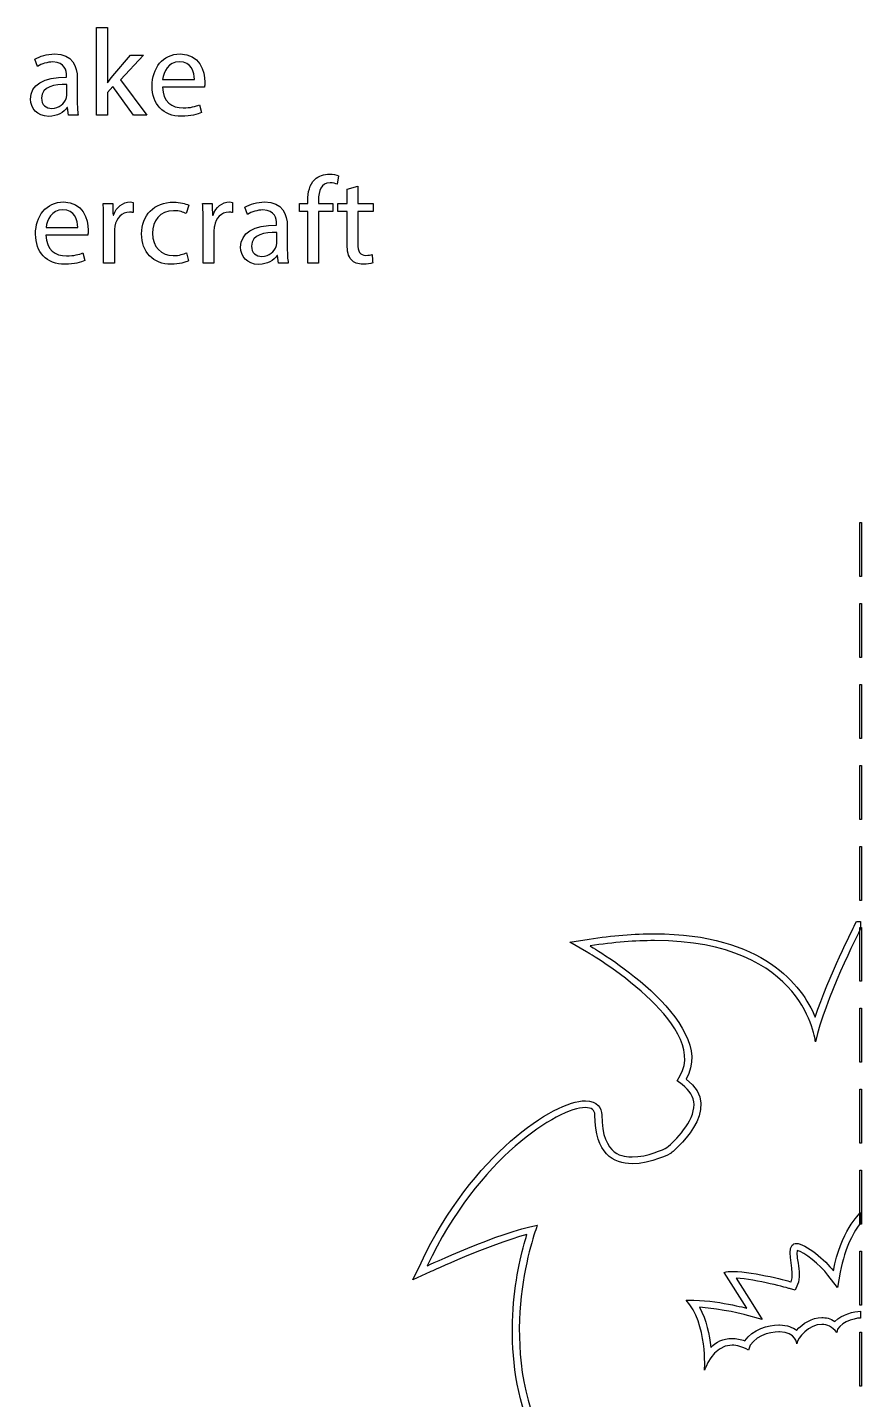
# Model space of a CAD drawing. Header units: millimetres. Extents: x -104 to 108, y -148 to 121.
# Drawn here: x -40.4 to 2.5, y 50.4 to 121.1 of the extents above; entities that cross this region are included whole.
import ezdxf

# ---------------------------------------------------------------- set-up
doc = ezdxf.new("R2010")
doc.units = ezdxf.units.MM
doc.header["$MEASUREMENT"] = 0
doc.layers.add('Capa 1', color=7, linetype='Continuous')

msp = doc.modelspace()

# ---------------------------------------------------------------- linework, layer by layer
at = {"layer": 'Capa 1', "color": 8}
for points, knots in [([(-36.2729, 121.0681), (-36.2729, 121.0681), (-36.8254, 121.0681), (-36.8254, 121.0681), (-36.8254, 121.0681), (-36.8254, 121.0681), (-36.8254, 116.5596), (-36.8254, 116.5596), (-36.8254, 116.5596), (-36.8254, 116.5596), (-36.2729, 116.5596), (-36.2729, 116.5596), (-36.2729, 116.5596), (-36.2729, 116.5596), (-36.2729, 117.7153), (-36.2729, 117.7153), (-36.2729, 117.7153), (-36.2729, 117.7153), (-35.9872, 118.0328), (-35.9872, 118.0328), (-35.9872, 118.0328), (-35.9872, 118.0328), (-34.9267, 116.5596), (-34.9267, 116.5596), (-34.9267, 116.5596), (-34.9267, 116.5596), (-34.2473, 116.5596), (-34.2473, 116.5596), (-34.2473, 116.5596), (-34.2473, 116.5596), (-35.5998, 118.3694), (-35.5998, 118.3694), (-35.5998, 118.3694), (-35.5998, 118.3694), (-34.4124, 119.633), (-34.4124, 119.633), (-34.4124, 119.633), (-34.4124, 119.633), (-35.0855, 119.633), (-35.0855, 119.633), (-35.0855, 119.633), (-35.0855, 119.633), (-35.9872, 118.5726), (-35.9872, 118.5726), (-35.9872, 118.5726), (-36.0761, 118.4646), (-36.184, 118.3313), (-36.2602, 118.2233), (-36.2602, 118.2233), (-36.2602, 118.2233), (-36.2729, 118.2233), (-36.2729, 118.2233), (-36.2729, 118.2233), (-36.2729, 118.2233), (-36.2729, 121.0681), (-36.2729, 121.0681)], [0, 0, 0, 0, 0.0666667, 0.0666667, 0.0666667, 0.0666667, 0.1333333, 0.1333333, 0.1333333, 0.1333333, 0.2, 0.2, 0.2, 0.2, 0.2666667, 0.2666667, 0.2666667, 0.2666667, 0.3333333, 0.3333333, 0.3333333, 0.3333333, 0.4, 0.4, 0.4, 0.4, 0.4666667, 0.4666667, 0.4666667, 0.4666667, 0.5333333, 0.5333333, 0.5333333, 0.5333333, 0.6, 0.6, 0.6, 0.6, 0.6666667, 0.6666667, 0.6666667, 0.6666667, 0.7333333, 0.7333333, 0.7333333, 0.7333333, 0.8, 0.8, 0.8, 0.8, 0.8666667, 0.8666667, 0.8666667, 0.8666667, 1, 1, 1, 1]), ([(-37.7715, 116.5596), (-37.8096, 116.7692), (-37.8223, 117.0295), (-37.8223, 117.2962), (-37.8223, 117.2962), (-37.8223, 117.2962), (-37.8223, 118.4456), (-37.8223, 118.4456), (-37.8223, 118.4456), (-37.8223, 119.0615), (-38.0509, 119.7029), (-38.9907, 119.7029), (-38.9907, 119.7029), (-39.3781, 119.7029), (-39.7464, 119.5949), (-40.0004, 119.4298), (-40.0004, 119.4298), (-40.0004, 119.4298), (-39.8734, 119.0615), (-39.8734, 119.0615), (-39.8734, 119.0615), (-39.6575, 119.2012), (-39.359, 119.2901), (-39.0733, 119.2901), (-39.0733, 119.2901), (-38.4446, 119.2901), (-38.3748, 118.8329), (-38.3748, 118.5789), (-38.3748, 118.5789), (-38.3748, 118.5789), (-38.3748, 118.5154), (-38.3748, 118.5154), (-38.3748, 118.5154), (-39.5622, 118.5218), (-40.2226, 118.1154), (-40.2226, 117.3724), (-40.2226, 117.3724), (-40.2226, 116.9279), (-39.9051, 116.4898), (-39.2828, 116.4898), (-39.2828, 116.4898), (-38.8447, 116.4898), (-38.5145, 116.7057), (-38.343, 116.947), (-38.343, 116.947), (-38.343, 116.947), (-38.324, 116.947), (-38.324, 116.947), (-38.324, 116.947), (-38.324, 116.947), (-38.2795, 116.5596), (-38.2795, 116.5596), (-38.2795, 116.5596), (-38.2795, 116.5596), (-37.7715, 116.5596), (-37.7715, 116.5596)], [0, 0, 0, 0, 0.0666667, 0.0666667, 0.0666667, 0.0666667, 0.1333333, 0.1333333, 0.1333333, 0.1333333, 0.2, 0.2, 0.2, 0.2, 0.2666667, 0.2666667, 0.2666667, 0.2666667, 0.3333333, 0.3333333, 0.3333333, 0.3333333, 0.4, 0.4, 0.4, 0.4, 0.4666667, 0.4666667, 0.4666667, 0.4666667, 0.5333333, 0.5333333, 0.5333333, 0.5333333, 0.6, 0.6, 0.6, 0.6, 0.6666667, 0.6666667, 0.6666667, 0.6666667, 0.7333333, 0.7333333, 0.7333333, 0.7333333, 0.8, 0.8, 0.8, 0.8, 0.8666667, 0.8666667, 0.8666667, 0.8666667, 1, 1, 1, 1]), ([(-31.2758, 117.9947), (-31.2695, 118.0519), (-31.2568, 118.1408), (-31.2568, 118.2551), (-31.2568, 118.2551), (-31.2568, 118.8202), (-31.5235, 119.7029), (-32.5268, 119.7029), (-32.5268, 119.7029), (-33.4221, 119.7029), (-33.9682, 118.9726), (-33.9682, 118.0455), (-33.9682, 118.0455), (-33.9682, 117.1184), (-33.4031, 116.4961), (-32.4569, 116.4961), (-32.4569, 116.4961), (-31.968, 116.4961), (-31.6314, 116.5977), (-31.4346, 116.6866), (-31.4346, 116.6866), (-31.4346, 116.6866), (-31.5298, 117.0867), (-31.5298, 117.0867), (-31.5298, 117.0867), (-31.7394, 116.9978), (-31.9807, 116.9279), (-32.3807, 116.9279), (-32.3807, 116.9279), (-32.9395, 116.9279), (-33.4221, 117.2391), (-33.4348, 117.9947), (-33.4348, 117.9947), (-33.4348, 117.9947), (-31.2758, 117.9947), (-31.2758, 117.9947)], [0, 0, 0, 0, 0.1, 0.1, 0.1, 0.1, 0.2, 0.2, 0.2, 0.2, 0.3, 0.3, 0.3, 0.3, 0.4, 0.4, 0.4, 0.4, 0.5, 0.5, 0.5, 0.5, 0.6, 0.6, 0.6, 0.6, 0.7, 0.7, 0.7, 0.7, 0.8, 0.8, 0.8, 0.8, 1, 1, 1, 1]), ([(-33.4285, 118.3948), (-33.384, 118.7821), (-33.1364, 119.3028), (-32.5712, 119.3028), (-32.5712, 119.3028), (-31.9426, 119.3028), (-31.7902, 118.7504), (-31.7965, 118.3948), (-31.7965, 118.3948), (-31.7965, 118.3948), (-33.4285, 118.3948), (-33.4285, 118.3948)], [0, 0, 0, 0, 0.25, 0.25, 0.25, 0.25, 0.5, 0.5, 0.5, 0.5, 1, 1, 1, 1]), ([(-38.3621, 117.5947), (-38.3621, 117.5375), (-38.3748, 117.474), (-38.3938, 117.4169), (-38.3938, 117.4169), (-38.4827, 117.1565), (-38.7367, 116.9025), (-39.1368, 116.9025), (-39.1368, 116.9025), (-39.4225, 116.9025), (-39.6638, 117.074), (-39.6638, 117.4359), (-39.6638, 117.4359), (-39.6638, 118.0328), (-38.9717, 118.1408), (-38.3621, 118.1281), (-38.3621, 118.1281), (-38.3621, 118.1281), (-38.3621, 117.5947), (-38.3621, 117.5947)], [0, 0, 0, 0, 0.1666667, 0.1666667, 0.1666667, 0.1666667, 0.3333333, 0.3333333, 0.3333333, 0.3333333, 0.5, 0.5, 0.5, 0.5, 0.6666667, 0.6666667, 0.6666667, 0.6666667, 1, 1, 1, 1]), ([(-25.4081, 108.9396), (-25.4081, 108.9396), (-25.4081, 111.5876), (-25.4081, 111.5876), (-25.4081, 111.5876), (-25.4081, 111.5876), (-24.6651, 111.5876), (-24.6651, 111.5876), (-24.6651, 111.5876), (-24.6651, 111.5876), (-24.6651, 112.013), (-24.6651, 112.013), (-24.6651, 112.013), (-24.6651, 112.013), (-25.4081, 112.013), (-25.4081, 112.013), (-25.4081, 112.013), (-25.4081, 112.013), (-25.4081, 112.1781), (-25.4081, 112.1781), (-25.4081, 112.1781), (-25.4081, 112.648), (-25.2874, 113.0671), (-24.8112, 113.0671), (-24.8112, 113.0671), (-24.6524, 113.0671), (-24.5381, 113.0354), (-24.4556, 112.9973), (-24.4556, 112.9973), (-24.4556, 112.9973), (-24.3794, 113.4291), (-24.3794, 113.4291), (-24.3794, 113.4291), (-24.4873, 113.4735), (-24.6588, 113.518), (-24.8556, 113.518), (-24.8556, 113.518), (-25.116, 113.518), (-25.3954, 113.4354), (-25.6049, 113.2322), (-25.6049, 113.2322), (-25.8653, 112.9846), (-25.9605, 112.5909), (-25.9605, 112.1591), (-25.9605, 112.1591), (-25.9605, 112.1591), (-25.9605, 112.013), (-25.9605, 112.013), (-25.9605, 112.013), (-25.9605, 112.013), (-26.3923, 112.013), (-26.3923, 112.013), (-26.3923, 112.013), (-26.3923, 112.013), (-26.3923, 111.5876), (-26.3923, 111.5876), (-26.3923, 111.5876), (-26.3923, 111.5876), (-25.9605, 111.5876), (-25.9605, 111.5876), (-25.9605, 111.5876), (-25.9605, 111.5876), (-25.9605, 108.9396), (-25.9605, 108.9396), (-25.9605, 108.9396), (-25.9605, 108.9396), (-25.4081, 108.9396), (-25.4081, 108.9396)], [0, 0, 0, 0, 0.0555556, 0.0555556, 0.0555556, 0.0555556, 0.1111111, 0.1111111, 0.1111111, 0.1111111, 0.1666667, 0.1666667, 0.1666667, 0.1666667, 0.2222222, 0.2222222, 0.2222222, 0.2222222, 0.2777778, 0.2777778, 0.2777778, 0.2777778, 0.3333333, 0.3333333, 0.3333333, 0.3333333, 0.3888889, 0.3888889, 0.3888889, 0.3888889, 0.4444444, 0.4444444, 0.4444444, 0.4444445, 0.5, 0.5, 0.5, 0.5, 0.5555556, 0.5555556, 0.5555556, 0.5555556, 0.6111111, 0.6111111, 0.6111111, 0.6111111, 0.6666667, 0.6666667, 0.6666667, 0.6666667, 0.7222222, 0.7222222, 0.7222222, 0.7222222, 0.7777778, 0.7777778, 0.7777778, 0.7777778, 0.8333333, 0.8333333, 0.8333333, 0.8333333, 0.8888889, 0.8888889, 0.8888889, 0.8888889, 1, 1, 1, 1]), ([(-23.9349, 112.7496), (-23.9349, 112.7496), (-23.9349, 112.013), (-23.9349, 112.013), (-23.9349, 112.013), (-23.9349, 112.013), (-24.4111, 112.013), (-24.4111, 112.013), (-24.4111, 112.013), (-24.4111, 112.013), (-24.4111, 111.5876), (-24.4111, 111.5876), (-24.4111, 111.5876), (-24.4111, 111.5876), (-23.9349, 111.5876), (-23.9349, 111.5876), (-23.9349, 111.5876), (-23.9349, 111.5876), (-23.9349, 109.9112), (-23.9349, 109.9112), (-23.9349, 109.9112), (-23.9349, 109.5492), (-23.8777, 109.2762), (-23.719, 109.1111), (-23.719, 109.1111), (-23.5856, 108.9587), (-23.3761, 108.8761), (-23.1157, 108.8761), (-23.1157, 108.8761), (-22.8998, 108.8761), (-22.7284, 108.9079), (-22.6204, 108.9523), (-22.6204, 108.9523), (-22.6204, 108.9523), (-22.6458, 109.3714), (-22.6458, 109.3714), (-22.6458, 109.3714), (-22.7157, 109.3524), (-22.8236, 109.3333), (-22.9697, 109.3333), (-22.9697, 109.3333), (-23.2808, 109.3333), (-23.3888, 109.5492), (-23.3888, 109.9302), (-23.3888, 109.9302), (-23.3888, 109.9302), (-23.3888, 111.5876), (-23.3888, 111.5876), (-23.3888, 111.5876), (-23.3888, 111.5876), (-22.5887, 111.5876), (-22.5887, 111.5876), (-22.5887, 111.5876), (-22.5887, 111.5876), (-22.5887, 112.013), (-22.5887, 112.013), (-22.5887, 112.013), (-22.5887, 112.013), (-23.3888, 112.013), (-23.3888, 112.013), (-23.3888, 112.013), (-23.3888, 112.013), (-23.3888, 112.8957), (-23.3888, 112.8957), (-23.3888, 112.8957), (-23.3888, 112.8957), (-23.9349, 112.7496), (-23.9349, 112.7496)], [0, 0, 0, 0, 0.0555556, 0.0555556, 0.0555556, 0.0555556, 0.1111111, 0.1111111, 0.1111111, 0.1111111, 0.1666667, 0.1666667, 0.1666667, 0.1666667, 0.2222222, 0.2222222, 0.2222222, 0.2222222, 0.2777778, 0.2777778, 0.2777778, 0.2777778, 0.3333333, 0.3333333, 0.3333333, 0.3333333, 0.3888889, 0.3888889, 0.3888889, 0.3888889, 0.4444444, 0.4444444, 0.4444444, 0.4444445, 0.5, 0.5, 0.5, 0.5, 0.5555556, 0.5555556, 0.5555556, 0.5555556, 0.6111111, 0.6111111, 0.6111111, 0.6111111, 0.6666667, 0.6666667, 0.6666667, 0.6666667, 0.7222222, 0.7222222, 0.7222222, 0.7222222, 0.7777778, 0.7777778, 0.7777778, 0.7777778, 0.8333333, 0.8333333, 0.8333333, 0.8333333, 0.8888889, 0.8888889, 0.8888889, 0.8888889, 1, 1, 1, 1]), ([(-37.2762, 110.3747), (-37.2699, 110.4319), (-37.2572, 110.5208), (-37.2572, 110.6351), (-37.2572, 110.6351), (-37.2572, 111.2002), (-37.5239, 112.0829), (-38.5272, 112.0829), (-38.5272, 112.0829), (-39.4225, 112.0829), (-39.9686, 111.3526), (-39.9686, 110.4255), (-39.9686, 110.4255), (-39.9686, 109.4984), (-39.4035, 108.8761), (-38.4573, 108.8761), (-38.4573, 108.8761), (-37.9684, 108.8761), (-37.6318, 108.9777), (-37.435, 109.0666), (-37.435, 109.0666), (-37.435, 109.0666), (-37.5302, 109.4667), (-37.5302, 109.4667), (-37.5302, 109.4667), (-37.7398, 109.3778), (-37.9811, 109.3079), (-38.3811, 109.3079), (-38.3811, 109.3079), (-38.9399, 109.3079), (-39.4225, 109.6191), (-39.4352, 110.3747), (-39.4352, 110.3747), (-39.4352, 110.3747), (-37.2762, 110.3747), (-37.2762, 110.3747)], [0, 0, 0, 0, 0.1, 0.1, 0.1, 0.1, 0.2, 0.2, 0.2, 0.2, 0.3, 0.3, 0.3, 0.3, 0.4, 0.4, 0.4, 0.4, 0.5, 0.5, 0.5, 0.5, 0.6, 0.6, 0.6, 0.6, 0.7, 0.7, 0.7, 0.7, 0.8, 0.8, 0.8, 0.8, 1, 1, 1, 1]), ([(-39.4289, 110.7748), (-39.3844, 111.1621), (-39.1368, 111.6828), (-38.5716, 111.6828), (-38.5716, 111.6828), (-37.943, 111.6828), (-37.7906, 111.1304), (-37.7969, 110.7748), (-37.7969, 110.7748), (-37.7969, 110.7748), (-39.4289, 110.7748), (-39.4289, 110.7748)], [0, 0, 0, 0, 0.25, 0.25, 0.25, 0.25, 0.5, 0.5, 0.5, 0.5, 1, 1, 1, 1]), ([(-36.4634, 108.9396), (-36.4634, 108.9396), (-35.911, 108.9396), (-35.911, 108.9396), (-35.911, 108.9396), (-35.911, 108.9396), (-35.911, 110.5779), (-35.911, 110.5779), (-35.911, 110.5779), (-35.911, 110.6732), (-35.8983, 110.7621), (-35.8856, 110.8383), (-35.8856, 110.8383), (-35.8094, 111.2574), (-35.53, 111.5558), (-35.1363, 111.5558), (-35.1363, 111.5558), (-35.0601, 111.5558), (-35.0029, 111.5495), (-34.9458, 111.5368), (-34.9458, 111.5368), (-34.9458, 111.5368), (-34.9458, 112.0638), (-34.9458, 112.0638), (-34.9458, 112.0638), (-34.9966, 112.0765), (-35.041, 112.0829), (-35.1045, 112.0829), (-35.1045, 112.0829), (-35.4792, 112.0829), (-35.8157, 111.8225), (-35.9554, 111.4098), (-35.9554, 111.4098), (-35.9554, 111.4098), (-35.9808, 111.4098), (-35.9808, 111.4098), (-35.9808, 111.4098), (-35.9808, 111.4098), (-35.9999, 112.013), (-35.9999, 112.013), (-35.9999, 112.013), (-35.9999, 112.013), (-36.4888, 112.013), (-36.4888, 112.013), (-36.4888, 112.013), (-36.4698, 111.7273), (-36.4634, 111.4161), (-36.4634, 111.0542), (-36.4634, 111.0542), (-36.4634, 111.0542), (-36.4634, 108.9396), (-36.4634, 108.9396)], [0, 0, 0, 0, 0.0714286, 0.0714286, 0.0714286, 0.0714286, 0.1428571, 0.1428571, 0.1428571, 0.1428572, 0.2142857, 0.2142857, 0.2142857, 0.2142857, 0.2857143, 0.2857143, 0.2857143, 0.2857143, 0.3571429, 0.3571429, 0.3571429, 0.3571429, 0.4285714, 0.4285714, 0.4285714, 0.4285714, 0.5, 0.5, 0.5, 0.5, 0.5714286, 0.5714286, 0.5714286, 0.5714286, 0.6428571, 0.6428571, 0.6428571, 0.6428572, 0.7142857, 0.7142857, 0.7142857, 0.7142857, 0.7857143, 0.7857143, 0.7857143, 0.7857143, 0.8571429, 0.8571429, 0.8571429, 0.8571429, 1, 1, 1, 1]), ([(-32.1962, 109.473), (-32.355, 109.4032), (-32.5645, 109.3206), (-32.882, 109.3206), (-32.882, 109.3206), (-33.4916, 109.3206), (-33.9488, 109.7588), (-33.9488, 110.47), (-33.9488, 110.47), (-33.9488, 111.1113), (-33.5678, 111.632), (-32.863, 111.632), (-32.863, 111.632), (-32.5582, 111.632), (-32.3486, 111.5622), (-32.2153, 111.486), (-32.2153, 111.486), (-32.2153, 111.486), (-32.0883, 111.9178), (-32.0883, 111.9178), (-32.0883, 111.9178), (-32.2407, 111.994), (-32.5328, 112.0765), (-32.863, 112.0765), (-32.863, 112.0765), (-33.8663, 112.0765), (-34.514, 111.3907), (-34.514, 110.4446), (-34.514, 110.4446), (-34.514, 109.5048), (-33.9107, 108.8761), (-32.9836, 108.8761), (-32.9836, 108.8761), (-32.5709, 108.8761), (-32.247, 108.9777), (-32.101, 109.0539), (-32.101, 109.0539), (-32.101, 109.0539), (-32.1962, 109.473), (-32.1962, 109.473)], [0, 0, 0, 0, 0.0909091, 0.0909091, 0.0909091, 0.0909091, 0.1818182, 0.1818182, 0.1818182, 0.1818182, 0.2727273, 0.2727273, 0.2727273, 0.2727273, 0.3636364, 0.3636364, 0.3636364, 0.3636364, 0.4545455, 0.4545455, 0.4545455, 0.4545455, 0.5454545, 0.5454545, 0.5454545, 0.5454546, 0.6363636, 0.6363636, 0.6363636, 0.6363636, 0.7272727, 0.7272727, 0.7272727, 0.7272727, 0.8181818, 0.8181818, 0.8181818, 0.8181818, 1, 1, 1, 1]), ([(-31.3453, 108.9396), (-31.3453, 108.9396), (-30.7929, 108.9396), (-30.7929, 108.9396), (-30.7929, 108.9396), (-30.7929, 108.9396), (-30.7929, 110.5779), (-30.7929, 110.5779), (-30.7929, 110.5779), (-30.7929, 110.6732), (-30.7802, 110.7621), (-30.7675, 110.8383), (-30.7675, 110.8383), (-30.6913, 111.2574), (-30.4119, 111.5558), (-30.0182, 111.5558), (-30.0182, 111.5558), (-29.942, 111.5558), (-29.8848, 111.5495), (-29.8277, 111.5368), (-29.8277, 111.5368), (-29.8277, 111.5368), (-29.8277, 112.0638), (-29.8277, 112.0638), (-29.8277, 112.0638), (-29.8785, 112.0765), (-29.9229, 112.0829), (-29.9864, 112.0829), (-29.9864, 112.0829), (-30.3611, 112.0829), (-30.6976, 111.8225), (-30.8373, 111.4098), (-30.8373, 111.4098), (-30.8373, 111.4098), (-30.8627, 111.4098), (-30.8627, 111.4098), (-30.8627, 111.4098), (-30.8627, 111.4098), (-30.8818, 112.013), (-30.8818, 112.013), (-30.8818, 112.013), (-30.8818, 112.013), (-31.3707, 112.013), (-31.3707, 112.013), (-31.3707, 112.013), (-31.3517, 111.7273), (-31.3453, 111.4161), (-31.3453, 111.0542), (-31.3453, 111.0542), (-31.3453, 111.0542), (-31.3453, 108.9396), (-31.3453, 108.9396)], [0, 0, 0, 0, 0.0714286, 0.0714286, 0.0714286, 0.0714286, 0.1428571, 0.1428571, 0.1428571, 0.1428572, 0.2142857, 0.2142857, 0.2142857, 0.2142857, 0.2857143, 0.2857143, 0.2857143, 0.2857143, 0.3571429, 0.3571429, 0.3571429, 0.3571429, 0.4285714, 0.4285714, 0.4285714, 0.4285714, 0.5, 0.5, 0.5, 0.5, 0.5714286, 0.5714286, 0.5714286, 0.5714286, 0.6428571, 0.6428571, 0.6428571, 0.6428572, 0.7142857, 0.7142857, 0.7142857, 0.7142857, 0.7857143, 0.7857143, 0.7857143, 0.7857143, 0.8571429, 0.8571429, 0.8571429, 0.8571429, 1, 1, 1, 1]), ([(-26.9639, 108.9396), (-27.002, 109.1492), (-27.0147, 109.4095), (-27.0147, 109.6762), (-27.0147, 109.6762), (-27.0147, 109.6762), (-27.0147, 110.8256), (-27.0147, 110.8256), (-27.0147, 110.8256), (-27.0147, 111.4415), (-27.2433, 112.0829), (-28.1831, 112.0829), (-28.1831, 112.0829), (-28.5704, 112.0829), (-28.9387, 111.9749), (-29.1927, 111.8098), (-29.1927, 111.8098), (-29.1927, 111.8098), (-29.0657, 111.4415), (-29.0657, 111.4415), (-29.0657, 111.4415), (-28.8498, 111.5812), (-28.5514, 111.6701), (-28.2656, 111.6701), (-28.2656, 111.6701), (-27.637, 111.6701), (-27.5671, 111.2129), (-27.5671, 110.9589), (-27.5671, 110.9589), (-27.5671, 110.9589), (-27.5671, 110.8954), (-27.5671, 110.8954), (-27.5671, 110.8954), (-28.7546, 110.9018), (-29.415, 110.4954), (-29.415, 109.7524), (-29.415, 109.7524), (-29.415, 109.3079), (-29.0975, 108.8698), (-28.4752, 108.8698), (-28.4752, 108.8698), (-28.037, 108.8698), (-27.7068, 109.0857), (-27.5354, 109.327), (-27.5354, 109.327), (-27.5354, 109.327), (-27.5163, 109.327), (-27.5163, 109.327), (-27.5163, 109.327), (-27.5163, 109.327), (-27.4719, 108.9396), (-27.4719, 108.9396), (-27.4719, 108.9396), (-27.4719, 108.9396), (-26.9639, 108.9396), (-26.9639, 108.9396)], [0, 0, 0, 0, 0.0666667, 0.0666667, 0.0666667, 0.0666667, 0.1333333, 0.1333333, 0.1333333, 0.1333333, 0.2, 0.2, 0.2, 0.2, 0.2666667, 0.2666667, 0.2666667, 0.2666667, 0.3333333, 0.3333333, 0.3333333, 0.3333333, 0.4, 0.4, 0.4, 0.4, 0.4666667, 0.4666667, 0.4666667, 0.4666667, 0.5333333, 0.5333333, 0.5333333, 0.5333333, 0.6, 0.6, 0.6, 0.6, 0.6666667, 0.6666667, 0.6666667, 0.6666667, 0.7333333, 0.7333333, 0.7333333, 0.7333333, 0.8, 0.8, 0.8, 0.8, 0.8666667, 0.8666667, 0.8666667, 0.8666667, 1, 1, 1, 1]), ([(-27.5544, 109.9747), (-27.5544, 109.9175), (-27.5671, 109.854), (-27.5862, 109.7969), (-27.5862, 109.7969), (-27.6751, 109.5365), (-27.9291, 109.2825), (-28.3291, 109.2825), (-28.3291, 109.2825), (-28.6149, 109.2825), (-28.8562, 109.454), (-28.8562, 109.8159), (-28.8562, 109.8159), (-28.8562, 110.4128), (-28.164, 110.5208), (-27.5544, 110.5081), (-27.5544, 110.5081), (-27.5544, 110.5081), (-27.5544, 109.9747), (-27.5544, 109.9747)], [0, 0, 0, 0, 0.1666667, 0.1666667, 0.1666667, 0.1666667, 0.3333333, 0.3333333, 0.3333333, 0.3333333, 0.5, 0.5, 0.5, 0.5, 0.6666667, 0.6666667, 0.6666667, 0.6666667, 1, 1, 1, 1])]:
    msp.add_open_spline(points, degree=3, knots=knots, dxfattribs=at)
at = {"layer": 'Capa 1', "color": 252}
for points in [[(2.4465, 95.5774), (2.4465, 95.5774), (2.4465, 92.7993), (2.4465, 92.7993), (2.4465, 92.7993), (2.4465, 92.7993), (2.5334, 92.7993), (2.5334, 92.7993), (2.5334, 92.7993), (2.5334, 92.7993), (2.5334, 95.5774), (2.5334, 95.5774), (2.5334, 95.5774), (2.5334, 95.5774), (2.4465, 95.5774), (2.4465, 95.5774)], [(2.4465, 91.41), (2.4465, 91.41), (2.4465, 88.6319), (2.4465, 88.6319), (2.4465, 88.6319), (2.4465, 88.6319), (2.5334, 88.6319), (2.5334, 88.6319), (2.5334, 88.6319), (2.5334, 88.6319), (2.5334, 91.41), (2.5334, 91.41), (2.5334, 91.41), (2.5334, 91.41), (2.4465, 91.41), (2.4465, 91.41)], [(2.4465, 87.2427), (2.4465, 87.2427), (2.4465, 84.4645), (2.4465, 84.4645), (2.4465, 84.4645), (2.4465, 84.4645), (2.5334, 84.4645), (2.5334, 84.4645), (2.5334, 84.4645), (2.5334, 84.4645), (2.5334, 87.2427), (2.5334, 87.2427), (2.5334, 87.2427), (2.5334, 87.2427), (2.4465, 87.2427), (2.4465, 87.2427)], [(2.4465, 83.0755), (2.4465, 83.0755), (2.4465, 80.2973), (2.4465, 80.2973), (2.4465, 80.2973), (2.4465, 80.2973), (2.5334, 80.2973), (2.5334, 80.2973), (2.5334, 80.2973), (2.5334, 80.2973), (2.5334, 83.0755), (2.5334, 83.0755), (2.5334, 83.0755), (2.5334, 83.0755), (2.4465, 83.0755), (2.4465, 83.0755)], [(2.4465, 78.9081), (2.4465, 78.9081), (2.4465, 76.13), (2.4465, 76.13), (2.4465, 76.13), (2.4465, 76.13), (2.5334, 76.13), (2.5334, 76.13), (2.5334, 76.13), (2.5334, 76.13), (2.5334, 78.9081), (2.5334, 78.9081), (2.5334, 78.9081), (2.5334, 78.9081), (2.4465, 78.9081), (2.4465, 78.9081)], [(2.4465, 74.7407), (2.4465, 74.7407), (2.4465, 71.9626), (2.4465, 71.9626), (2.4465, 71.9626), (2.4465, 71.9626), (2.5334, 71.9626), (2.5334, 71.9626), (2.5334, 71.9626), (2.5334, 71.9626), (2.5334, 74.7407), (2.5334, 74.7407), (2.5334, 74.7407), (2.5334, 74.7407), (2.4465, 74.7407), (2.4465, 74.7407)], [(2.4465, 70.5733), (2.4465, 70.5733), (2.4465, 67.7952), (2.4465, 67.7952), (2.4465, 67.7952), (2.4465, 67.7952), (2.5334, 67.7952), (2.5334, 67.7952), (2.5334, 67.7952), (2.5334, 67.7952), (2.5334, 70.5733), (2.5334, 70.5733), (2.5334, 70.5733), (2.5334, 70.5733), (2.4465, 70.5733), (2.4465, 70.5733)], [(2.4465, 66.4059), (2.4465, 66.4059), (2.4465, 63.6278), (2.4465, 63.6278), (2.4465, 63.6278), (2.4465, 63.6278), (2.5334, 63.6278), (2.5334, 63.6278), (2.5334, 63.6278), (2.5334, 63.6278), (2.5334, 66.4059), (2.5334, 66.4059), (2.5334, 66.4059), (2.5334, 66.4059), (2.4465, 66.4059), (2.4465, 66.4059)], [(2.4465, 62.2385), (2.4465, 62.2385), (2.4465, 59.4604), (2.4465, 59.4604), (2.4465, 59.4604), (2.4465, 59.4604), (2.5334, 59.4604), (2.5334, 59.4604), (2.5334, 59.4604), (2.5334, 59.4604), (2.5334, 62.2385), (2.5334, 62.2385), (2.5334, 62.2385), (2.5334, 62.2385), (2.4465, 62.2385), (2.4465, 62.2385)], [(2.4465, 58.0711), (2.4465, 58.0711), (2.4465, 55.293), (2.4465, 55.293), (2.4465, 55.293), (2.4465, 55.293), (2.5334, 55.293), (2.5334, 55.293), (2.5334, 55.293), (2.5334, 55.293), (2.5334, 58.0711), (2.5334, 58.0711), (2.5334, 58.0711), (2.5334, 58.0711), (2.4465, 58.0711), (2.4465, 58.0711)], [(2.4465, 53.9038), (2.4465, 53.9038), (2.4465, 51.1256), (2.4465, 51.1256), (2.4465, 51.1256), (2.4465, 51.1256), (2.5334, 51.1256), (2.5334, 51.1256), (2.5334, 51.1256), (2.5334, 51.1256), (2.5334, 53.9038), (2.5334, 53.9038), (2.5334, 53.9038), (2.5334, 53.9038), (2.4465, 53.9038), (2.4465, 53.9038)]]:
    msp.add_open_spline(points, degree=3, knots=[0, 0, 0, 0, 0.2, 0.2, 0.2, 0.2, 0.4, 0.4, 0.4, 0.4, 0.6, 0.6, 0.6, 0.6, 1, 1, 1, 1], dxfattribs=at)
at = {"layer": 'Capa 1', "color": 253}
for points, knots in [([(-85.7261, 24.2156), (-85.7261, 24.2156), (-85.4204, 24.0389), (-85.4204, 24.0389), (-85.4204, 24.0389), (-85.096, 24.5393), (-84.4915, 24.7883), (-83.6904, 24.7879), (-83.6904, 24.7879), (-81.6923, 24.788), (-78.4697, 23.2421), (-75.3077, 20.1997), (-75.3077, 20.1997), (-69.8594, 19.5739), (-68.5356, 18.264), (-66.022, 16.3809), (-66.022, 16.3809), (-65.6491, 17.1948), (-65.4516, 17.4061), (-65.3468, 17.4057), (-65.3468, 17.4057), (-65.3468, 17.4057), (-65.315, 17.3987), (-65.315, 17.3987), (-65.315, 17.3987), (-65.2833, 17.3148), (-65.254, 17.235), (-65.2286, 17.1591), (-65.2286, 17.1591), (-65.2286, 17.1592), (-65.2321, 17.3577), (-65.315, 17.3987), (-65.315, 17.3987), (-65.9807, 19.1541), (-67.8226, 22.4956), (-66.8704, 24.1448), (-66.8704, 24.1448), (-67.2969, 24.0306), (-67.7548, 23.979), (-68.2322, 23.979), (-68.2322, 23.979), (-72.0756, 23.9791), (-77.1523, 27.3258), (-76.8366, 28.1683), (-76.8366, 28.1683), (-76.4818, 29.1162), (-75.9772, 30.0595), (-74.5595, 30.1188), (-74.5595, 30.1188), (-74.521, 30.1202), (-74.4819, 30.1212), (-74.4409, 30.1212), (-74.4409, 30.1212), (-71.443, 30.1209), (-62.1171, 25.8674), (-61.4853, 24.4937), (-61.4853, 24.4937), (-60.289, 21.8927), (-62.0039, 18.754), (-62.1841, 17.6103), (-62.1841, 17.6103), (-61.6204, 18.0133), (-60.6136, 18.6055), (-59.8544, 18.6055), (-59.8544, 18.6055), (-59.5129, 18.6056), (-59.2215, 18.4859), (-59.043, 18.1751), (-59.043, 18.1751), (-58.602, 19.7271), (-58.7065, 20.1948), (-57.2467, 21.632), (-57.2467, 21.632), (-58.1191, 22.6159), (-59.496, 25.3273), (-58.2186, 27.3752), (-58.2186, 27.3752), (-58.3773, 27.3686), (-58.5343, 27.3657), (-58.6902, 27.3657), (-58.6902, 27.3657), (-62.1929, 27.3657), (-64.848, 28.9412), (-65.1686, 30.1375), (-65.1686, 30.1375), (-65.4935, 31.3486), (-63.8196, 32.6542), (-61.8882, 32.6542), (-61.8882, 32.6542), (-61.8271, 32.6542), (-61.765, 32.6528), (-61.703, 32.6503), (-61.703, 32.6503), (-58.7054, 32.5194), (-53.8653, 29.597), (-53.7199, 27.8511), (-53.7199, 27.8511), (-53.6275, 26.7452), (-53.2324, 24.4129), (-51.4876, 22.4458), (-51.4876, 22.4458), (-49.7423, 20.4788), (-49.1483, 16.8952), (-51.5966, 13.1703), (-51.5966, 13.1703), (-50.5724, 9.9554), (-46.2523, 8.8992), (-46.2523, 8.8992), (-46.2523, 8.8992), (-45.0973, 11.2054), (-40.4816, 12.1772), (-38.7498, 12.2255), (-38.7498, 12.2255), (-38.7614, 11.7454), (-38.6927, 11.6639), (-38.421, 11.1316), (-38.421, 11.1316), (-42.1816, 9.343), (-40.725, 7.4669), (-39.2906, 7.4669), (-39.2906, 7.4669), (-39.014, 7.4669), (-38.7382, 7.5367), (-38.5008, 7.6906), (-38.5008, 7.6906), (-37.5108, 8.3327), (-31.8385, 11.2466), (-28.521, 11.569), (-28.521, 11.569), (-28.4127, 10.8847), (-27.9869, 10.4426), (-28.1926, 10.0923), (-28.1926, 10.0923), (-34.4833, 6.2629), (-32.9339, 2.365), (-32.9339, 2.365), (-32.9339, 2.365), (-30.9167, 1.2019), (-23.9942, 1.7194), (-20.8192, 1.2308), (-20.8192, 1.2308), (-20.8192, 1.2308), (-20.7818, 1.228), (-20.7818, 1.228), (-20.7818, 1.228), (-20.0399, 1.228), (-18.5237, 4.409), (-15.0467, 4.4087), (-15.0467, 4.4087), (-14.9627, 4.4087), (-14.8773, 4.4069), (-14.7909, 4.403), (-14.7909, 4.403), (-14.5302, 4.1998), (-14.5718, 3.6368), (-14.1347, 2.8169), (-14.1347, 2.8169), (-16.1586, 2.817), (-18.4563, 0.5193), (-16.117, -2.1742), (-16.117, -2.1742), (-14.358, -4.0971), (-12.1666, -5.5012), (-12.1666, -5.5012), (-12.1666, -5.5012), (-9.1214, -3.0599), (-4.3346, -3.0219), (-4.0361, -3.0219), (-4.0361, -3.0219), (-4.0361, -3.0219), (-4.0216, -3.0218), (-4.0216, -3.0218), (-4.0216, -3.0218), (-2.3802, -0.7045), (-2.438, 4.8257), (-2.438, 4.8257), (-2.438, 4.8257), (-11.6804, 7.0436), (-14.2684, 15.2986), (-7.9841, 20.3518), (-7.9841, 20.3518), (-13.0355, 21.3378), (-12.4199, 23.3091), (-12.4199, 23.3091), (-12.4199, 23.3091), (-14.5147, 23.3092), (-15.6058, 23.9212), (-15.0079, 25.8964), (-15.0079, 25.8964), (-15.0992, 25.8936), (-15.1885, 25.8921), (-15.2781, 25.8921), (-15.2781, 25.8921), (-23.0237, 25.8922), (-23.3673, 36.382), (-21.6616, 37.3567), (-21.6616, 37.3567), (-20.8326, 37.8309), (-20.2311, 38.191), (-19.516, 38.191), (-19.516, 38.191), (-18.7424, 38.1911), (-17.835, 37.7702), (-16.3632, 36.6176), (-16.3632, 36.6176), (-16.3632, 46.0686), (-21.3967, 46.4792), (-22.2726, 46.4792), (-22.2726, 46.4792), (-22.3559, 46.4792), (-22.4017, 46.4753), (-22.4017, 46.4753), (-22.4017, 46.4753), (-21.1628, 47.8275), (-19.2045, 48.973), (-15.3031, 48.973), (-15.3031, 48.973), (-14.9348, 48.973), (-14.5486, 48.9624), (-14.1446, 48.9412), (-14.1446, 48.9412), (-16.2397, 54.1158), (-14.1446, 59.4145), (-14.1446, 59.4145), (-14.1446, 59.4145), (-16.1166, 59.0459), (-19.8138, 57.3197), (-19.8138, 57.3197), (-19.8138, 57.3197), (-17.1898, 62.8708), (-13.081, 65.4607), (-11.6769, 65.4604), (-11.6769, 65.4604), (-11.3665, 65.4606), (-11.188, 65.3337), (-11.1873, 65.0843), (-11.1873, 65.0843), (-11.1813, 63.0771), (-10.232, 62.5687), (-9.271, 62.5687), (-9.271, 62.5687), (-8.2853, 62.5687), (-7.288, 63.1042), (-7.288, 63.1042), (-7.288, 63.1042), (-7.288, 63.1043), (-4.3977, 65.393), (-6.4929, 66.9315), (-6.4929, 66.9315), (-4.7593, 69.9262), (-11.4346, 73.786), (-11.4346, 73.786), (-11.4346, 73.786), (-10.202, 73.9737), (-9.1003, 74.0572), (-8.1149, 74.0572), (-8.1149, 74.0572), (-0.3316, 74.0569), (0.1577, 68.8541), (0.1577, 68.8541), (0.1577, 68.8541), (0.6338, 70.9954), (2.3646, 74.437), (2.4839, 74.6727), (2.4839, 74.6727), (2.4839, 74.6727), (2.4839, 75.0387), (2.4839, 75.0387), (2.4839, 75.0387), (2.4839, 75.0387), (2.2744, 75.0387), (2.2744, 75.0387), (2.2744, 75.0387), (2.2744, 75.0387), (2.176, 74.8461), (2.176, 74.8461), (2.176, 74.8461), (2.1129, 74.7216), (0.8541, 72.2383), (0.151, 70.1206), (0.151, 70.1206), (-0.5404, 71.7487), (-2.5255, 74.4096), (-8.1149, 74.41), (-8.1149, 74.41), (-9.1542, 74.4101), (-10.2891, 74.3172), (-11.4879, 74.1348), (-11.4879, 74.1348), (-11.4879, 74.1348), (-12.4802, 73.9837), (-12.4802, 73.9837), (-12.4802, 73.9837), (-12.4802, 73.9837), (-11.6113, 73.4806), (-11.6113, 73.4806), (-11.6113, 73.4806), (-11.5947, 73.4713), (-9.9519, 72.5145), (-8.5453, 71.2156), (-8.5453, 71.2156), (-7.3194, 70.0834), (-6.0209, 68.4512), (-6.7984, 67.1082), (-6.7984, 67.1082), (-6.7984, 67.1082), (-6.9568, 66.8345), (-6.9568, 66.8345), (-6.9568, 66.8345), (-6.9568, 66.8345), (-6.7017, 66.6472), (-6.7017, 66.6472), (-6.7017, 66.6472), (-6.2932, 66.3474), (-6.0907, 66.0121), (-6.084, 65.623), (-6.084, 65.623), (-6.0678, 64.74), (-7.063, 63.7413), (-7.4814, 63.4016), (-7.4814, 63.4016), (-7.6383, 63.3222), (-8.4727, 62.9215), (-9.271, 62.9215), (-9.271, 62.9215), (-9.6562, 62.9216), (-10.8282, 62.9215), (-10.8345, 65.0854), (-10.8345, 65.0854), (-10.8355, 65.4209), (-11.0568, 65.8132), (-11.6769, 65.8132), (-11.6769, 65.8132), (-13.2962, 65.8136), (-17.5066, 63.0262), (-20.1327, 57.4707), (-20.1327, 57.4707), (-20.1327, 57.4707), (-20.5507, 56.5866), (-20.5507, 56.5866), (-20.5507, 56.5866), (-20.5507, 56.5866), (-19.6645, 57.0001), (-19.6645, 57.0001), (-19.6645, 57.0001), (-19.6317, 57.0157), (-16.6645, 58.3957), (-14.6851, 58.9273), (-14.6851, 58.9273), (-15.155, 57.4217), (-16.1195, 53.4116), (-14.6643, 49.3159), (-14.6643, 49.3159), (-14.8816, 49.3222), (-15.0954, 49.3257), (-15.3031, 49.3257), (-15.3031, 49.3257), (-18.6908, 49.3258), (-21.0291, 48.4957), (-22.6617, 46.7138), (-22.6617, 46.7138), (-22.6617, 46.7138), (-23.2692, 46.051), (-23.2692, 46.051), (-23.2692, 46.051), (-23.2692, 46.051), (-22.3731, 46.124), (-22.3731, 46.124), (-22.3731, 46.124), (-22.3678, 46.1243), (-22.3326, 46.1264), (-22.2726, 46.1264), (-22.2726, 46.1264), (-21.3698, 46.1264), (-16.9637, 45.6928), (-16.7259, 37.3334), (-16.7259, 37.3334), (-17.9045, 38.1868), (-18.7389, 38.5438), (-19.516, 38.5438), (-19.516, 38.5438), (-20.2988, 38.5438), (-20.9374, 38.1783), (-21.7459, 37.7151), (-21.7459, 37.7151), (-21.7459, 37.7151), (-21.8369, 37.6633), (-21.8369, 37.6633), (-21.8369, 37.6633), (-22.878, 37.0681), (-23.1726, 34.2156), (-22.467, 31.5592), (-22.467, 31.5592), (-21.9918, 29.7713), (-20.3641, 25.6413), (-15.4608, 25.5411), (-15.4608, 25.5411), (-15.5998, 24.8356), (-15.5116, 24.2806), (-15.1945, 23.8538), (-15.1945, 23.8538), (-14.7807, 23.2958), (-14.0116, 23.0096), (-12.7896, 22.963), (-12.7896, 22.963), (-12.7702, 22.7599), (-12.7042, 22.5019), (-12.5345, 22.2172), (-12.5345, 22.2172), (-11.9976, 21.3163), (-10.7276, 20.6248), (-8.7549, 20.157), (-8.7549, 20.157), (-11.2042, 17.9314), (-12.2375, 15.0752), (-11.5979, 12.2262), (-11.5979, 12.2262), (-10.7865, 8.6121), (-7.5036, 5.757), (-2.7922, 4.5498), (-2.7922, 4.5498), (-2.807, 3.4509), (-2.9478, -0.6929), (-4.2107, -2.6709), (-4.2107, -2.6709), (-5.2045, -2.6909), (-9.3084, -2.9069), (-12.1825, -5.0666), (-12.1825, -5.0666), (-12.7628, -4.6718), (-14.46, -3.4632), (-15.8567, -1.936), (-15.8567, -1.936), (-16.9517, -0.6752), (-16.8455, 0.3306), (-16.5626, 0.9514), (-16.5626, 0.9514), (-16.1628, 1.8281), (-15.1419, 2.4642), (-14.1347, 2.4642), (-14.1347, 2.4642), (-14.1347, 2.4642), (-13.5466, 2.4642), (-13.5466, 2.4642), (-13.5466, 2.4642), (-13.5466, 2.4642), (-13.8232, 2.9831), (-13.8232, 2.9831), (-13.8232, 2.9831), (-14.0247, 3.3602), (-14.116, 3.6809), (-14.1894, 3.9388), (-14.1894, 3.9388), (-14.2772, 4.2451), (-14.3531, 4.5092), (-14.574, 4.6814), (-14.574, 4.6814), (-14.574, 4.6814), (-14.6628, 4.7506), (-14.6628, 4.7506), (-14.6628, 4.7506), (-14.6628, 4.7506), (-14.7754, 4.7555), (-14.7754, 4.7555), (-14.7754, 4.7555), (-14.8667, 4.7597), (-14.9574, 4.7614), (-15.0467, 4.7614), (-15.0467, 4.7614), (-17.5729, 4.7618), (-19.1304, 3.1754), (-20.0611, 2.2274), (-20.0611, 2.2274), (-20.326, 1.9576), (-20.6541, 1.6235), (-20.785, 1.5826), (-20.785, 1.5826), (-22.008, 1.7685), (-23.7331, 1.8087), (-25.5587, 1.8517), (-25.5587, 1.8517), (-28.2949, 1.916), (-31.3852, 1.9883), (-32.6432, 2.6095), (-32.6432, 2.6095), (-32.8309, 3.2622), (-33.4211, 6.4964), (-28.0091, 9.791), (-28.0091, 9.791), (-28.0091, 9.791), (-27.9329, 9.8372), (-27.9329, 9.8372), (-27.9329, 9.8372), (-27.9329, 9.8372), (-27.8885, 9.9134), (-27.8885, 9.9134), (-27.8885, 9.9134), (-27.6793, 10.2701), (-27.8246, 10.6253), (-27.965, 10.9689), (-27.965, 10.9689), (-28.0483, 11.1721), (-28.1344, 11.3824), (-28.1725, 11.624), (-28.1725, 11.624), (-28.1725, 11.624), (-28.2243, 11.9522), (-28.2243, 11.9522), (-28.2243, 11.9522), (-28.2243, 11.9522), (-28.5549, 11.92), (-28.5549, 11.92), (-28.5549, 11.92), (-32.0424, 11.5814), (-37.786, 8.5746), (-38.6927, 7.9865), (-38.6927, 7.9865), (-38.8609, 7.8776), (-39.0677, 7.8197), (-39.2906, 7.8197), (-39.2906, 7.8197), (-39.8381, 7.8197), (-40.343, 8.1548), (-40.4393, 8.5824), (-40.4393, 8.5824), (-40.5924, 9.2601), (-39.781, 10.094), (-38.27, 10.8126), (-38.27, 10.8126), (-38.27, 10.8126), (-37.9423, 10.9686), (-37.9423, 10.9686), (-37.9423, 10.9686), (-37.9423, 10.9686), (-38.107, 11.2918), (-38.107, 11.2918), (-38.107, 11.2918), (-38.107, 11.2918), (-38.1783, 11.4311), (-38.1783, 11.4311), (-38.1783, 11.4311), (-38.384, 11.8301), (-38.4055, 11.8717), (-38.397, 12.2171), (-38.397, 12.2171), (-38.397, 12.2171), (-38.3882, 12.5886), (-38.3882, 12.5886), (-38.3882, 12.5886), (-38.3882, 12.5886), (-38.7597, 12.5784), (-38.7597, 12.5784), (-38.7597, 12.5784), (-40.3401, 12.5342), (-44.9548, 11.6755), (-46.4231, 9.3147), (-46.4231, 9.3147), (-47.3202, 9.591), (-50.3216, 10.6814), (-51.2078, 13.1219), (-51.2078, 13.1219), (-48.7652, 16.9563), (-49.445, 20.6749), (-51.2237, 22.6797), (-51.2237, 22.6797), (-52.8673, 24.5325), (-53.2726, 26.7335), (-53.3682, 27.8804), (-53.3682, 27.8804), (-53.54, 29.942), (-58.7488, 32.8743), (-61.6874, 33.0027), (-61.6874, 33.0027), (-61.7544, 33.0056), (-61.8218, 33.007), (-61.8882, 33.007), (-61.8882, 33.007), (-63.2012, 33.007), (-64.4772, 32.4496), (-65.1394, 31.5863), (-65.1394, 31.5863), (-65.5136, 31.0984), (-65.6449, 30.5513), (-65.5094, 30.0461), (-65.5094, 30.0461), (-65.1284, 28.6262), (-62.2889, 27.0457), (-58.7992, 27.0132), (-58.7992, 27.0132), (-59.6071, 25.0494), (-58.5586, 22.7584), (-57.7208, 21.6553), (-57.7208, 21.6553), (-58.795, 20.5465), (-58.9425, 19.9679), (-59.1972, 18.9692), (-59.1972, 18.9692), (-59.2092, 18.9223), (-59.2212, 18.8743), (-59.2339, 18.8249), (-59.2339, 18.8249), (-59.3975, 18.9057), (-59.6011, 18.9583), (-59.8544, 18.9583), (-59.8544, 18.9583), (-60.4273, 18.9583), (-61.0821, 18.6778), (-61.5954, 18.396), (-61.5954, 18.396), (-61.5699, 18.4715), (-61.5438, 18.5491), (-61.517, 18.6291), (-61.517, 18.6291), (-60.991, 20.185), (-60.1966, 22.5362), (-61.1646, 24.6412), (-61.1646, 24.6412), (-61.9171, 26.2763), (-71.4709, 30.4737), (-74.4409, 30.474), (-74.4409, 30.474), (-74.4869, 30.474), (-74.531, 30.4729), (-74.5744, 30.4712), (-74.5744, 30.4712), (-76.3798, 30.3958), (-76.9115, 28.9747), (-77.1671, 28.2917), (-77.1671, 28.2917), (-77.2502, 28.071), (-77.1919, 27.8144), (-76.9944, 27.5294), (-76.9944, 27.5294), (-76.0916, 26.2277), (-71.6702, 23.6262), (-68.2322, 23.6262), (-68.2322, 23.6262), (-67.9514, 23.6263), (-67.6808, 23.6432), (-67.4222, 23.6777), (-67.4222, 23.6777), (-67.7545, 22.1894), (-66.8613, 20.1249), (-66.124, 18.4214), (-66.124, 18.4214), (-65.9906, 18.1127), (-65.8622, 17.8167), (-65.7539, 17.5507), (-65.7539, 17.5507), (-65.8767, 17.4178), (-66.0047, 17.2145), (-66.1536, 16.9221), (-66.1536, 16.9221), (-66.233, 16.9824), (-66.3113, 17.042), (-66.3893, 17.1013), (-66.3893, 17.1013), (-68.5595, 18.7499), (-70.1324, 19.9446), (-75.1494, 20.5363), (-75.1494, 20.5363), (-78.0877, 23.3363), (-81.4305, 25.1407), (-83.6904, 25.1407), (-83.6904, 25.1407), (-84.8746, 25.1411), (-85.4494, 24.6523), (-85.7261, 24.2156)], [0, 0, 0, 0, 0.0059524, 0.0059524, 0.0059524, 0.0059524, 0.0119048, 0.0119048, 0.0119048, 0.0119048, 0.0178571, 0.0178571, 0.0178571, 0.0178572, 0.0238095, 0.0238095, 0.0238095, 0.0238095, 0.0297619, 0.0297619, 0.0297619, 0.0297619, 0.0357143, 0.0357143, 0.0357143, 0.0357143, 0.0416667, 0.0416667, 0.0416667, 0.0416667, 0.047619, 0.047619, 0.047619, 0.0476191, 0.0535714, 0.0535714, 0.0535714, 0.0535714, 0.0595238, 0.0595238, 0.0595238, 0.0595238, 0.0654762, 0.0654762, 0.0654762, 0.0654762, 0.0714286, 0.0714286, 0.0714286, 0.0714286, 0.077381, 0.077381, 0.077381, 0.077381, 0.0833333, 0.0833333, 0.0833333, 0.0833333, 0.0892857, 0.0892857, 0.0892857, 0.0892857, 0.0952381, 0.0952381, 0.0952381, 0.0952381, 0.1011905, 0.1011905, 0.1011905, 0.1011905, 0.1071429, 0.1071429, 0.1071429, 0.1071429, 0.1130952, 0.1130952, 0.1130952, 0.1130952, 0.1190476, 0.1190476, 0.1190476, 0.1190476, 0.125, 0.125, 0.125, 0.125, 0.1309524, 0.1309524, 0.1309524, 0.1309524, 0.1369048, 0.1369048, 0.1369048, 0.1369048, 0.1428571, 0.1428571, 0.1428571, 0.1428572, 0.1488095, 0.1488095, 0.1488095, 0.1488095, 0.1547619, 0.1547619, 0.1547619, 0.1547619, 0.1607143, 0.1607143, 0.1607143, 0.1607143, 0.1666667, 0.1666667, 0.1666667, 0.1666667, 0.172619, 0.172619, 0.172619, 0.1726191, 0.1785714, 0.1785714, 0.1785714, 0.1785714, 0.1845238, 0.1845238, 0.1845238, 0.1845238, 0.1904762, 0.1904762, 0.1904762, 0.1904762, 0.1964286, 0.1964286, 0.1964286, 0.1964286, 0.202381, 0.202381, 0.202381, 0.202381, 0.2083333, 0.2083333, 0.2083333, 0.2083333, 0.2142857, 0.2142857, 0.2142857, 0.2142857, 0.2202381, 0.2202381, 0.2202381, 0.2202381, 0.2261905, 0.2261905, 0.2261905, 0.2261905, 0.2321429, 0.2321429, 0.2321429, 0.2321429, 0.2380952, 0.2380952, 0.2380952, 0.2380952, 0.2440476, 0.2440476, 0.2440476, 0.2440476, 0.25, 0.25, 0.25, 0.25, 0.2559524, 0.2559524, 0.2559524, 0.2559524, 0.2619048, 0.2619048, 0.2619048, 0.2619048, 0.2678571, 0.2678571, 0.2678571, 0.2678572, 0.2738095, 0.2738095, 0.2738095, 0.2738095, 0.2797619, 0.2797619, 0.2797619, 0.2797619, 0.2857143, 0.2857143, 0.2857143, 0.2857143, 0.2916667, 0.2916667, 0.2916667, 0.2916667, 0.297619, 0.297619, 0.297619, 0.2976191, 0.3035714, 0.3035714, 0.3035714, 0.3035714, 0.3095238, 0.3095238, 0.3095238, 0.3095238, 0.3154762, 0.3154762, 0.3154762, 0.3154762, 0.3214286, 0.3214286, 0.3214286, 0.3214286, 0.327381, 0.327381, 0.327381, 0.327381, 0.3333333, 0.3333333, 0.3333333, 0.3333333, 0.3392857, 0.3392857, 0.3392857, 0.3392857, 0.3452381, 0.3452381, 0.3452381, 0.3452381, 0.3511905, 0.3511905, 0.3511905, 0.3511905, 0.3571429, 0.3571429, 0.3571429, 0.3571429, 0.3630952, 0.3630952, 0.3630952, 0.3630952, 0.3690476, 0.3690476, 0.3690476, 0.3690476, 0.375, 0.375, 0.375, 0.375, 0.3809524, 0.3809524, 0.3809524, 0.3809524, 0.3869048, 0.3869048, 0.3869048, 0.3869048, 0.3928571, 0.3928571, 0.3928571, 0.3928572, 0.3988095, 0.3988095, 0.3988095, 0.3988095, 0.4047619, 0.4047619, 0.4047619, 0.4047619, 0.4107143, 0.4107143, 0.4107143, 0.4107143, 0.4166667, 0.4166667, 0.4166667, 0.4166667, 0.422619, 0.422619, 0.422619, 0.4226191, 0.4285714, 0.4285714, 0.4285714, 0.4285714, 0.4345238, 0.4345238, 0.4345238, 0.4345238, 0.4404762, 0.4404762, 0.4404762, 0.4404762, 0.4464286, 0.4464286, 0.4464286, 0.4464286, 0.452381, 0.452381, 0.452381, 0.452381, 0.4583333, 0.4583333, 0.4583333, 0.4583333, 0.4642857, 0.4642857, 0.4642857, 0.4642857, 0.4702381, 0.4702381, 0.4702381, 0.4702381, 0.4761905, 0.4761905, 0.4761905, 0.4761905, 0.4821429, 0.4821429, 0.4821429, 0.4821429, 0.4880952, 0.4880952, 0.4880952, 0.4880952, 0.4940476, 0.4940476, 0.4940476, 0.4940476, 0.5, 0.5, 0.5, 0.5, 0.5059524, 0.5059524, 0.5059524, 0.5059524, 0.5119048, 0.5119048, 0.5119048, 0.5119048, 0.5178571, 0.5178571, 0.5178571, 0.5178572, 0.5238095, 0.5238095, 0.5238095, 0.5238095, 0.5297619, 0.5297619, 0.5297619, 0.5297619, 0.5357143, 0.5357143, 0.5357143, 0.5357143, 0.5416667, 0.5416667, 0.5416667, 0.5416667, 0.547619, 0.547619, 0.547619, 0.5476191, 0.5535714, 0.5535714, 0.5535714, 0.5535714, 0.5595238, 0.5595238, 0.5595238, 0.5595238, 0.5654762, 0.5654762, 0.5654762, 0.5654762, 0.5714286, 0.5714286, 0.5714286, 0.5714286, 0.577381, 0.577381, 0.577381, 0.577381, 0.5833333, 0.5833333, 0.5833333, 0.5833333, 0.5892857, 0.5892857, 0.5892857, 0.5892857, 0.5952381, 0.5952381, 0.5952381, 0.5952381, 0.6011905, 0.6011905, 0.6011905, 0.6011905, 0.6071429, 0.6071429, 0.6071429, 0.6071429, 0.6130952, 0.6130952, 0.6130952, 0.6130952, 0.6190476, 0.6190476, 0.6190476, 0.6190476, 0.625, 0.625, 0.625, 0.625, 0.6309524, 0.6309524, 0.6309524, 0.6309524, 0.6369048, 0.6369048, 0.6369048, 0.6369048, 0.6428571, 0.6428571, 0.6428571, 0.6428572, 0.6488095, 0.6488095, 0.6488095, 0.6488095, 0.6547619, 0.6547619, 0.6547619, 0.6547619, 0.6607143, 0.6607143, 0.6607143, 0.6607143, 0.6666667, 0.6666667, 0.6666667, 0.6666667, 0.672619, 0.672619, 0.672619, 0.6726191, 0.6785714, 0.6785714, 0.6785714, 0.6785714, 0.6845238, 0.6845238, 0.6845238, 0.6845238, 0.6904762, 0.6904762, 0.6904762, 0.6904762, 0.6964286, 0.6964286, 0.6964286, 0.6964286, 0.702381, 0.702381, 0.702381, 0.702381, 0.7083333, 0.7083333, 0.7083333, 0.7083333, 0.7142857, 0.7142857, 0.7142857, 0.7142857, 0.7202381, 0.7202381, 0.7202381, 0.7202381, 0.7261905, 0.7261905, 0.7261905, 0.7261905, 0.7321429, 0.7321429, 0.7321429, 0.7321429, 0.7380952, 0.7380952, 0.7380952, 0.7380952, 0.7440476, 0.7440476, 0.7440476, 0.7440476, 0.75, 0.75, 0.75, 0.75, 0.7559524, 0.7559524, 0.7559524, 0.7559524, 0.7619048, 0.7619048, 0.7619048, 0.7619048, 0.7678571, 0.7678571, 0.7678571, 0.7678572, 0.7738095, 0.7738095, 0.7738095, 0.7738095, 0.7797619, 0.7797619, 0.7797619, 0.7797619, 0.7857143, 0.7857143, 0.7857143, 0.7857143, 0.7916667, 0.7916667, 0.7916667, 0.7916667, 0.797619, 0.797619, 0.797619, 0.7976191, 0.8035714, 0.8035714, 0.8035714, 0.8035714, 0.8095238, 0.8095238, 0.8095238, 0.8095238, 0.8154762, 0.8154762, 0.8154762, 0.8154762, 0.8214286, 0.8214286, 0.8214286, 0.8214286, 0.827381, 0.827381, 0.827381, 0.827381, 0.8333333, 0.8333333, 0.8333333, 0.8333333, 0.8392857, 0.8392857, 0.8392857, 0.8392857, 0.8452381, 0.8452381, 0.8452381, 0.8452381, 0.8511905, 0.8511905, 0.8511905, 0.8511905, 0.8571429, 0.8571429, 0.8571429, 0.8571429, 0.8630952, 0.8630952, 0.8630952, 0.8630952, 0.8690476, 0.8690476, 0.8690476, 0.8690476, 0.875, 0.875, 0.875, 0.875, 0.8809524, 0.8809524, 0.8809524, 0.8809524, 0.8869048, 0.8869048, 0.8869048, 0.8869048, 0.8928571, 0.8928571, 0.8928571, 0.8928572, 0.8988095, 0.8988095, 0.8988095, 0.8988095, 0.9047619, 0.9047619, 0.9047619, 0.9047619, 0.9107143, 0.9107143, 0.9107143, 0.9107143, 0.9166667, 0.9166667, 0.9166667, 0.9166667, 0.922619, 0.922619, 0.922619, 0.9226191, 0.9285714, 0.9285714, 0.9285714, 0.9285714, 0.9345238, 0.9345238, 0.9345238, 0.9345238, 0.9404762, 0.9404762, 0.9404762, 0.9404762, 0.9464286, 0.9464286, 0.9464286, 0.9464286, 0.952381, 0.952381, 0.952381, 0.952381, 0.9583333, 0.9583333, 0.9583333, 0.9583333, 0.9642857, 0.9642857, 0.9642857, 0.9642857, 0.9702381, 0.9702381, 0.9702381, 0.9702381, 0.9761905, 0.9761905, 0.9761905, 0.9761905, 0.9821429, 0.9821429, 0.9821429, 0.9821429, 0.9880952, 0.9880952, 0.9880952, 0.9880952, 1, 1, 1, 1]), ([(2.4839, 54.6272), (2.4839, 54.6272), (2.4839, 54.9797), (2.4839, 54.9797), (2.4839, 54.9797), (2.1542, 54.975), (1.5196, 54.8161), (1.1624, 54.453), (1.1624, 54.453), (0.9208, 54.6118), (0.6798, 54.6534), (0.495, 54.6534), (0.495, 54.6534), (-0.0137, 54.6535), (-0.4995, 54.3468), (-0.8093, 53.9923), (-0.8093, 53.9923), (-1.0015, 54.1468), (-1.2834, 54.2618), (-1.687, 54.2713), (-1.687, 54.2713), (-1.687, 54.2713), (-1.7244, 54.2721), (-1.7244, 54.2721), (-1.7244, 54.2721), (-2.2638, 54.2721), (-3.0815, 54.0463), (-3.4653, 53.4511), (-3.4653, 53.4511), (-3.6911, 53.5372), (-3.9119, 53.5806), (-4.125, 53.581), (-4.125, 53.581), (-4.5974, 53.581), (-4.9583, 53.3778), (-5.2275, 53.1188), (-5.2275, 53.1188), (-5.292, 53.7496), (-5.4472, 54.525), (-5.805, 55.1826), (-5.805, 55.1826), (-4.5871, 55.1011), (-3.4696, 54.7938), (-3.4565, 54.7903), (-3.4565, 54.7903), (-3.4565, 54.7903), (-2.5742, 54.5448), (-2.5742, 54.5448), (-2.5742, 54.5448), (-2.5742, 54.5448), (-3.0642, 55.3188), (-3.0642, 55.3188), (-3.0642, 55.3188), (-3.0642, 55.3188), (-3.9215, 56.6731), (-3.9215, 56.6731), (-3.9215, 56.6731), (-2.8776, 56.6286), (-1.1973, 56.152), (-1.1793, 56.1471), (-1.1793, 56.1471), (-1.1793, 56.1471), (-0.8787, 56.061), (-0.8787, 56.061), (-0.8787, 56.061), (-0.8787, 56.061), (-0.7573, 56.3492), (-0.7573, 56.3492), (-0.7573, 56.3492), (-0.6201, 56.6752), (-0.6791, 57.0696), (-0.7359, 57.4509), (-0.7359, 57.4509), (-0.7673, 57.6634), (-0.8128, 57.9684), (-0.7772, 58.1096), (-0.7772, 58.1096), (-0.4378, 58.0366), (0.4156, 57.3581), (0.805, 56.8396), (0.805, 56.8396), (0.805, 56.8396), (1.2877, 56.1961), (1.2877, 56.1961), (1.2877, 56.1961), (1.2877, 56.1961), (1.4341, 56.9871), (1.4341, 56.9871), (1.4341, 56.9871), (1.6797, 58.3142), (2.1835, 59.1311), (2.4839, 59.521), (2.4839, 59.521), (2.4839, 59.521), (2.4839, 60.054), (2.4839, 60.054), (2.4839, 60.054), (2.3998, 59.9765), (1.4608, 59.0717), (1.0869, 57.0512), (1.0869, 57.0512), (0.6862, 57.5861), (-0.339, 58.4687), (-0.829, 58.4687), (-0.829, 58.4687), (-0.9133, 58.4687), (-0.9821, 58.4422), (-1.0291, 58.3837), (-1.0291, 58.3837), (-1.3479, 57.9833), (-0.8703, 56.9905), (-1.0827, 56.4861), (-1.0827, 56.4861), (-1.0827, 56.4861), (-2.9831, 57.029), (-4.0696, 57.029), (-4.0696, 57.029), (-4.2506, 57.0291), (-4.4094, 57.0142), (-4.5325, 56.9789), (-4.5325, 56.9789), (-4.5325, 56.9789), (-3.3619, 55.13), (-3.3619, 55.13), (-3.3619, 55.13), (-3.3619, 55.13), (-4.8863, 55.5547), (-6.3666, 55.5547), (-6.3666, 55.5547), (-6.4099, 55.5548), (-6.453, 55.5544), (-6.4957, 55.554), (-6.4957, 55.554), (-5.382, 54.3448), (-5.5464, 51.9381), (-5.5464, 51.9381), (-5.5464, 51.9381), (-5.5463, 51.9381), (-5.1523, 53.2282), (-4.125, 53.2282), (-4.125, 53.2282), (-3.883, 53.2279), (-3.6061, 53.1566), (-3.2911, 52.9798), (-3.2911, 52.9798), (-3.1072, 53.6932), (-2.1699, 53.9193), (-1.7244, 53.9193), (-1.7244, 53.9193), (-1.7244, 53.9193), (-1.6951, 53.9189), (-1.6951, 53.9189), (-1.6951, 53.9189), (-0.8181, 53.8981), (-0.7948, 53.2945), (-0.7948, 53.2945), (-0.7948, 53.2945), (-0.7793, 53.6117), (-0.1517, 54.3006), (0.495, 54.3006), (0.495, 54.3006), (0.7585, 54.3006), (1.0259, 54.1856), (1.2559, 53.8836), (1.2559, 53.8836), (1.2889, 54.3604), (2.1272, 54.6239), (2.4839, 54.6272)], [0, 0, 0, 0, 0.0232558, 0.0232558, 0.0232558, 0.0232558, 0.0465116, 0.0465116, 0.0465116, 0.0465116, 0.0697674, 0.0697674, 0.0697674, 0.0697675, 0.0930233, 0.0930233, 0.0930233, 0.0930233, 0.1162791, 0.1162791, 0.1162791, 0.1162791, 0.1395349, 0.1395349, 0.1395349, 0.1395349, 0.1627907, 0.1627907, 0.1627907, 0.1627907, 0.1860465, 0.1860465, 0.1860465, 0.1860465, 0.2093023, 0.2093023, 0.2093023, 0.2093023, 0.2325581, 0.2325581, 0.2325581, 0.2325581, 0.255814, 0.255814, 0.255814, 0.255814, 0.2790698, 0.2790698, 0.2790698, 0.2790698, 0.3023256, 0.3023256, 0.3023256, 0.3023256, 0.3255814, 0.3255814, 0.3255814, 0.3255814, 0.3488372, 0.3488372, 0.3488372, 0.3488372, 0.372093, 0.372093, 0.372093, 0.372093, 0.3953488, 0.3953488, 0.3953488, 0.3953488, 0.4186047, 0.4186047, 0.4186047, 0.4186047, 0.4418605, 0.4418605, 0.4418605, 0.4418605, 0.4651163, 0.4651163, 0.4651163, 0.4651163, 0.4883721, 0.4883721, 0.4883721, 0.4883721, 0.5116279, 0.5116279, 0.5116279, 0.5116279, 0.5348837, 0.5348837, 0.5348837, 0.5348837, 0.5581395, 0.5581395, 0.5581395, 0.5581395, 0.5813953, 0.5813953, 0.5813953, 0.5813954, 0.6046512, 0.6046512, 0.6046512, 0.6046512, 0.627907, 0.627907, 0.627907, 0.627907, 0.6511628, 0.6511628, 0.6511628, 0.6511628, 0.6744186, 0.6744186, 0.6744186, 0.6744186, 0.6976744, 0.6976744, 0.6976744, 0.6976744, 0.7209302, 0.7209302, 0.7209302, 0.7209302, 0.744186, 0.744186, 0.744186, 0.7441861, 0.7674419, 0.7674419, 0.7674419, 0.7674419, 0.7906977, 0.7906977, 0.7906977, 0.7906977, 0.8139535, 0.8139535, 0.8139535, 0.8139535, 0.8372093, 0.8372093, 0.8372093, 0.8372093, 0.8604651, 0.8604651, 0.8604651, 0.8604651, 0.8837209, 0.8837209, 0.8837209, 0.8837209, 0.9069767, 0.9069767, 0.9069767, 0.9069768, 0.9302326, 0.9302326, 0.9302326, 0.9302326, 0.9534884, 0.9534884, 0.9534884, 0.9534884, 1, 1, 1, 1])]:
    msp.add_open_spline(points, degree=3, knots=knots, dxfattribs=at)

doc.saveas('drawing.dxf')
